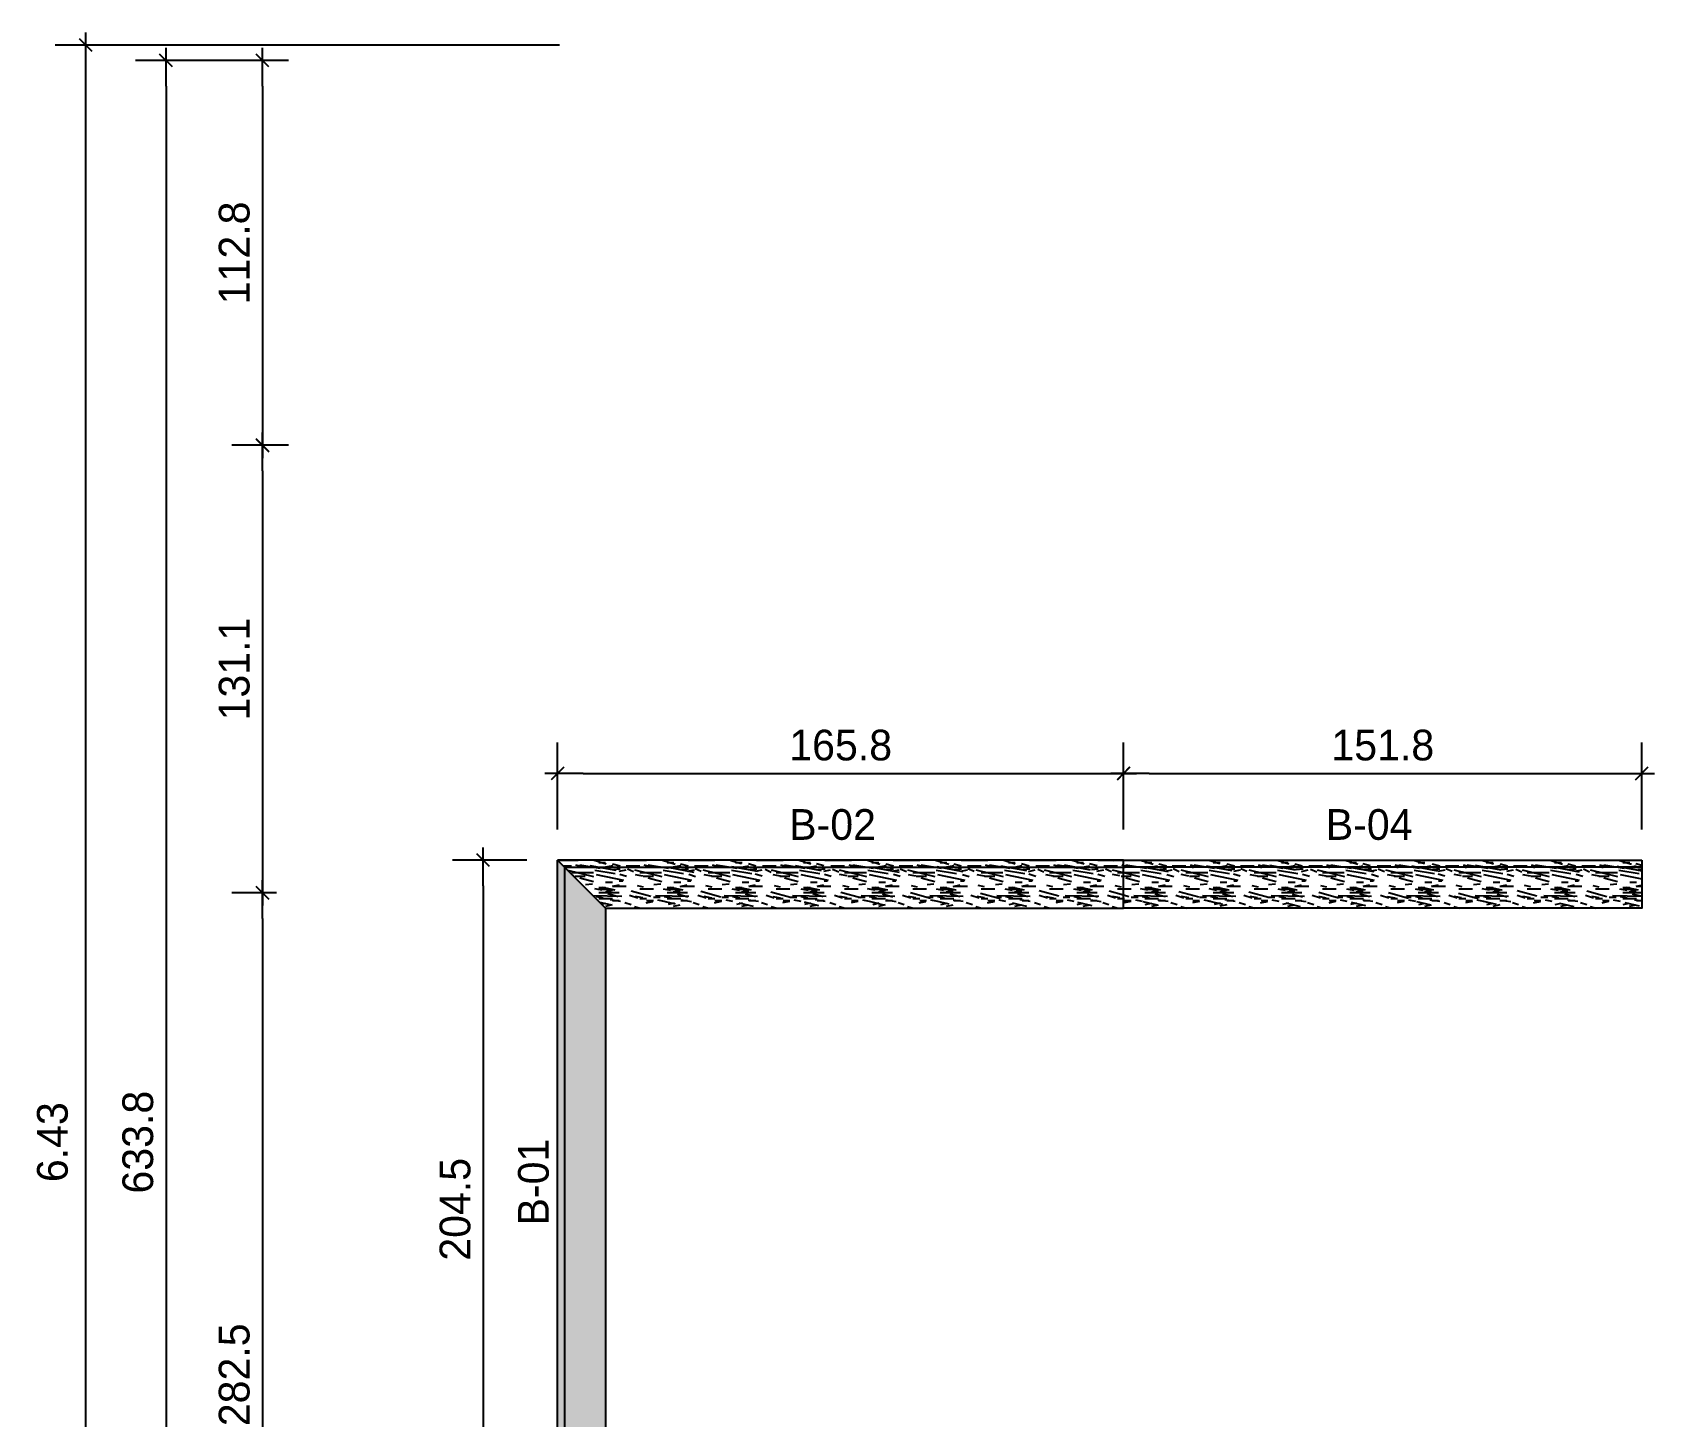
# Model space of a CAD drawing. Header units: millimetres. Extents: x 19442 to 19711, y 4351 to 4752.
# Drawn here: x 19442.444 to 19447.196, y 4518.203 to 4522.258 of the extents above; entities that cross this region are included whole.
import ezdxf

# ---------------------------------------------------------------- set-up
doc = ezdxf.new("R2010")
doc.units = ezdxf.units.MM
doc.set_wipeout_variables(frame=1)
for name, color, linetype in [('0 @ 0.5', 7, 'Continuous'), ('BOTAGUAS', 3, 'Continuous'), ('TEXTO @ 0.5', 2, 'Continuous')]:
    doc.layers.add(name, color=color, linetype=linetype)
doc.styles.add('century gothic', font='GOTHIC.TTF')
doc.dimstyles.new('ANOTATIVE 100 SMCONSTRUCCIONES', dxfattribs={"dimscale": 0, "dimtxt": 0.18, "dimasz": 0.15, "dimexe": 0.18, "dimexo": 0.09, "dimgap": 0.1, "dimtad": 1, "dimzin": 0, "dimdsep": 46, "dimtxsty": 'century gothic', "dimblk1": 'FLECHA1', "dimblk2": 'FLECHA1', "dimsah": 1, "dimcen": 0.18, "dimdle": 0.075, "dimclrd": 1, "dimclre": 1, "dimclrt": 2, "dimaunit": 1, "dimadec": 0, "dimazin": 0, "dimtfac": 0.75, "dimtix": 1, "dimtmove": 2, "dimatfit": 3, "dimfxl": 0.09, "dimtvp": 1.5, "dimtfill": 1, "dimtolj": 1, "dimtzin": 0, "dimarcsym": 0})
doc.dimstyles.new('ANOTATIVE CM SMCONSTRUCCIONES', dxfattribs={"dimscale": 0, "dimtxt": 0.18, "dimasz": 0.15, "dimexe": 0.18, "dimexo": 0.18, "dimgap": 0.07, "dimtad": 1, "dimdec": 1, "dimlfac": 100, "dimdsep": 46, "dimtxsty": 'century gothic', "dimblk1": 'FLECHA1', "dimblk2": 'FLECHA1', "dimsah": 1, "dimcen": 0.18, "dimdle": 0.075, "dimclrd": 1, "dimclre": 1, "dimclrt": 2, "dimaunit": 1, "dimadec": 0, "dimazin": 2, "dimtfac": 0.75, "dimtdec": 1, "dimtix": 1, "dimtmove": 2, "dimatfit": 3, "dimfxl": 0.09, "dimtvp": 1.5, "dimtfill": 1, "dimtolj": 1, "dimtzin": 0, "dimarcsym": 0})
pattern_1 = [(0, (31.14303, 0.156), (0, 0.2), [0.04, -0.16]), (8.9726, (31.145034, 0.048), (1.200000005876, 0.199999525118), [0.0384708, -3.8086058]), (5.7105, (31.143034, 0.06), (1.800000034755, 0.19999710144), [0.0401996, -1.9697752]), (344.5779, (31.1430343, 0.12), (2.1999999038893, -0.5999974677634), [0.0601664, -5.9564754]), (353.6599, (31.147034, 0.186), (0.200000063208, 4.086e-07), [0.0362216, -1.7748552]), (345.0686, (31.153034, 0.072), (0.799999998317, -0.199999673879), [0.0310484, -3.0737864]), (348.6901, (31.083034, 0.188), (0.2000000583, 7.413e-08), [0.0815844, -0.9382194]), (5.7105, (31.145034, 0.03), (1.800000034755, 0.19999710144), [0.0200998, -1.989875]), (0, (31.14303, 0.114), (0, 0.2), [0.02, -0.18]), (0, (31.10303, 0.138), (0, 0.2), [0.06, -0.14]), (11.3099, (31.143034, 0.168), (0.79999995433, 0.19999948721), [0.020396, -0.9994078]), (2.7263, (31.123034, 0.094), (4.0000000589947, 0.1999992035454), [0.0420476, -4.1627116]), (352.4054, (31.133034, 0.088), (1.599999971597, -0.19999873671), [0.0302654, -2.9962834]), (0, (31.12303, 0.012), (0, 0.2), [0.04, -0.16]), (358.8309, (31.1030343, 0.002), (0.2000000366479, 1.5360345e-07), [0.0980204, -9.70402]), (0, (31.10303, 0.152), (0, 0.2), [0.02, -0.18]), (0, (31.12303, 0.168), (0, 0.2), [0.02, -0.18]), (0, (31.03303, 0.186), (0, 0.2), [0.03, -0.17]), (350.5377, (31.087034, 0.196), (0.200000015444, 7.752e-08), [0.0608276, -1.1557248]), (0, (31.02303, 0.196), (0, 0.2), [0.04, -0.16]), (0, (31.00103, 0.016), (0, 0.2), [0.022, -0.178]), (0, (31.10303, 0.026), (0, 0.2), [0.02, -0.18]), (0, (31.00103, 0.032), (0, 0.2), [0.042, -0.158]), (5.4403, (31.103034, 0.044), (1.9999999402303, 0.199998956714), [0.04219, -4.1768144]), (0, (31.10503, 0.06), (0, 0.2), [0.038, -0.162]), (0, (31.00103, 0.064), (0, 0.2), [0.022, -0.178]), (358.8309, (31.0250343, 0.096), (0.2000000366479, 1.5360345e-07), [0.0980204, -9.70402]), (0, (31.04303, 0.114), (0, 0.2), [0.02, -0.18]), (0, (31.02303, 0.12), (0, 0.2), [0.02, -0.18]), (0, (31.10303, 0.12), (0, 0.2), [0.04, -0.16]), (0, (31.06303, 0.124), (0, 0.2), [0.02, -0.18]), (0, (31.02303, 0.148), (0, 0.2), [0.04, -0.16]), (19.6538, (31.077034, 0.064), (2.200000050424, 0.79999891494), [0.0297322, -2.9434812]), (11.3099, (31.043034, 0.12), (0.79999995433, 0.19999948721), [0.020396, -0.9994078]), (11.3099, (31.123034, 0.11), (0.79999995433, 0.19999948721), [0.020396, -0.9994078]), (5.7105, (31.063034, 0.186), (1.800000034755, 0.19999710144), [0.0200998, -1.989875]), (349.6952, (31.001034, 0.2), (1.199999995396, -0.19999893933), [0.0223606, -2.213707]), (348.6901, (31.023034, 0.016), (0.2000000583, 7.413e-08), [0.020396, -0.9994078]), (90, (31.04303, 0.012), (-0.2, 1e-17), [0, -0.2]), (346.6076, (31.001034, 0.124), (3.400000044994, -0.7999939065965), [0.043174, -4.2742308]), (11.3099, (31.123034, 0.152), (0.79999995433, 0.19999948721), [0.020396, -0.9994078]), (10.3048, (31.123034, 0.026), (0.999999957606, 0.199999208868), [0.0223606, -2.213707]), (348.6901, (31.063034, 0.114), (0.2000000583, 7.413e-08), [0.020396, -0.9994078]), (348.6901, (31.083034, 0.124), (0.2000000583, 7.413e-08), [0.020396, -0.9994078]), (341.5651, (31.001034, 0.104), (0.19999995825, 2.3367e-07), [0.0252982, -0.6071572]), (345.9638, (31.023034, 0.172), (0.19999992115, 2.4875e-07), [0.0824622, -0.7421588]), (343.3008, (31.063034, 0.186), (1.399999991533, -0.39999874641), [0.0626418, -2.025419]), (0, (31.06303, 0.196), (0, 0.2), [0.024, -0.176]), (345.9638, (31.043034, 0.032), (0.19999992115, 2.4875e-07), [0.0824622, -0.7421588]), (345.9638, (31.023034, 0.046), (0.19999992115, 2.4875e-07), [0.0824622, -0.7421588]), (345.9638, (31.023034, 0.064), (0.19999992115, 2.4875e-07), [0.0824622, -0.7421588]), (349.6952, (31.001034, 0.152), (1.199999995396, -0.19999893933), [0.0223606, -2.213707]), (345.9638, (31.063034, 0.148), (0.19999992115, 2.4875e-07), [0.041231, -0.78339]), (349.6952, (31.001034, 0.088), (1.199999995396, -0.19999893933), [0.0223606, -2.213707]), (357.6141, (31.105034, 0.074), (0.199999989185, 2.452822e-07), [0.0480416, -4.756123]), (349.6952, (31.083034, 0.11), (1.199999995396, -0.19999893933), [0.0223606, -2.213707]), (12.5288, (31.105034, 0.106), (0.800000095695, 0.199999860747), [0.018439, -1.8254698]), (349.5626, (31.0010343, 0.078), (2.199999936494, -0.3999970687047), [0.0772788, -7.650591]), (351.8699, (31.077034, 0.064), (0.199999892184, -4.835e-08), [0.0282842, -1.3859292]), (4.7636, (31.023034, 0.084), (2.199999989955, 0.199998289923), [0.0481664, -2.3601524]), (0, (31.07103, 0.088), (0, 0.2), [0.062, -0.138]), (344.7449, (31.001034, 0.178), (0.799999942428, -0.199999664289), [0.0228036, -2.2575472]), (350.5377, (31.043034, 0.012), (0.200000015444, 7.752e-08), [0.0608276, -1.1557248]), (340.0169, (31.001034, 0.054), (0.599999976081, -0.19999986488), [0.0234094, -2.3175304]), (0, (31.16303, 0.172), (0, 0.2), [0.01, -0.19]), (0, (31.16303, 0.084), (0, 0.2), [0.02, -0.18]), (11.3099, (31.163034, 0.012), (0.79999995433, 0.19999948721), [0.020396, -0.9994078]), (0, (31.16503, 0.032), (0, 0.2), [0.036, -0.164]), (343.3008, (31.163034, 0.138), (1.399999991533, -0.39999874641), [0.0208806, -2.0671802]), (348.0207, (31.1650343, 0.096), (3.7999999222511, -0.8002195416064), [0.0368014, -6.7101288]), (90, (31.16303, 0.012), (-0.2, 1e-17), [0, -0.2]), (0, (31.18303, 0.016), (0, 0.2), [0.018, -0.182]), (0, (31.18303, 0.054), (0, 0.2), [0.018, -0.182]), (0, (31.18303, 0.064), (0, 0.2), [0.018, -0.182]), (336.0376, (31.183034, 0.132), (1.400000005486, -0.599997330343), [0.0196978, -1.9500724]), (348.5163, (31.1830343, 0.156), (0.99999999677376, -0.2000310941214), [0.0183676, -13.043105]), (341.5651, (31.183034, 0.084), (0.19999995825, 2.3367e-07), [0.0189736, -0.6134816]), (347.4712, (31.183034, 0.182), (1.000000064082, -0.19999992061), [0.018439, -1.8254698])]

# ---------------------------------------------------------------- blocks, each defined once
blk = doc.blocks.new('FLECHA1')
at = {"color": 1}
blk.add_line((-1, 0), (0.496, 0), dxfattribs=at)
at = {"color": 4}
blk.add_line((-0.246, -0.248), (0.248, 0.25), dxfattribs=at)
blk = doc.blocks.new('*D22')
at = {"color": 1, "lineweight": -2, "transparency": 16777216}
for p, q in [((19443.1945, 4522.1759), (19443.0282, 4522.1759)), ((19443.1182, 4522.1009), (19443.1182, 4521.1234)), ((19443.1945, 4521.0484), (19443.0282, 4521.0484))]:
    blk.add_line(p, q, dxfattribs=at)
at = {"layer": 'Defpoints', "color": 0, "transparency": 16777216}
for p in [(19443.2845, 4522.1759), (19443.1182, 4521.0484), (19443.2845, 4521.0484)]:
    blk.add_point(p, dxfattribs=at)
at = {"color": 1, "lineweight": -2, "transparency": 16777216, "xscale": 0.075, "yscale": 0.075, "zscale": 0.075}
for p, rotation in [((19443.1182, 4522.1759), 90), ((19443.1182, 4521.0484), 270)]:
    blk.add_blockref('FLECHA1', p, dxfattribs=dict(at, rotation=rotation))
at = {"color": 2, "transparency": 16777216, "insert": (19443.0359, 4521.6122), "char_height": 0.09, "attachment_point": 5, "rotation": 90, "style": 'century gothic', "bg_fill": 3, "box_fill_scale": 1.1, "bg_fill_color": 256, "bg_fill_true_color": 13158600, "bg_fill_transparency": 0}
blk.add_mtext('\\A1;112.8', dxfattribs=at)
blk = doc.blocks.new('*D23')
at = {"color": 1, "lineweight": -2, "transparency": 16777216}
for p, q in [((19443.1945, 4521.0484), (19443.0282, 4521.0484)), ((19443.1182, 4520.9734), (19443.1182, 4519.8125)), ((19443.1595, 4519.7375), (19443.0282, 4519.7375))]:
    blk.add_line(p, q, dxfattribs=at)
at = {"layer": 'Defpoints', "color": 0, "transparency": 16777216}
for p in [(19443.2845, 4521.0484), (19443.1182, 4519.7375), (19443.2495, 4519.7375)]:
    blk.add_point(p, dxfattribs=at)
at = {"color": 1, "lineweight": -2, "transparency": 16777216, "xscale": 0.075, "yscale": 0.075, "zscale": 0.075}
for p, rotation in [((19443.1182, 4521.0484), 90), ((19443.1182, 4519.7375), 270)]:
    blk.add_blockref('FLECHA1', p, dxfattribs=dict(at, rotation=rotation))
at = {"color": 2, "transparency": 16777216, "insert": (19443.0359, 4520.393), "char_height": 0.09, "attachment_point": 5, "rotation": 90, "style": 'century gothic', "bg_fill": 3, "box_fill_scale": 1.1, "bg_fill_color": 256, "bg_fill_true_color": 13158600, "bg_fill_transparency": 0}
blk.add_mtext('\\A1;131.1', dxfattribs=at)
blk = doc.blocks.new('*D24')
at = {"color": 1, "lineweight": -2, "transparency": 16777216}
for p, q in [((19443.1595, 4519.7375), (19443.0282, 4519.7375)), ((19443.1182, 4519.6625), (19443.1182, 4516.9875)), ((19443.1624, 4516.9125), (19443.0282, 4516.9125))]:
    blk.add_line(p, q, dxfattribs=at)
at = {"layer": 'Defpoints', "color": 0, "transparency": 16777216}
for p in [(19443.2495, 4519.7375), (19443.1182, 4516.9125), (19443.2524, 4516.9125)]:
    blk.add_point(p, dxfattribs=at)
at = {"color": 1, "lineweight": -2, "transparency": 16777216, "xscale": 0.075, "yscale": 0.075, "zscale": 0.075}
for p, rotation in [((19443.1182, 4519.7375), 90), ((19443.1182, 4516.9125), 270)]:
    blk.add_blockref('FLECHA1', p, dxfattribs=dict(at, rotation=rotation))
at = {"color": 2, "transparency": 16777216, "insert": (19443.0359, 4518.325), "char_height": 0.09, "attachment_point": 5, "rotation": 90, "style": 'century gothic', "bg_fill": 3, "box_fill_scale": 1.1, "bg_fill_color": 256, "bg_fill_true_color": 13158600, "bg_fill_transparency": 0}
blk.add_mtext('\\A1;282.5', dxfattribs=at)
blk = doc.blocks.new('*D26')
at = {"color": 1, "lineweight": -2, "transparency": 16777216}
for p, q in [((19443.1945, 4522.1759), (19442.7458, 4522.1759)), ((19442.8358, 4522.1009), (19442.8358, 4515.9125)), ((19443.1945, 4515.8375), (19442.7458, 4515.8375))]:
    blk.add_line(p, q, dxfattribs=at)
at = {"layer": 'Defpoints', "color": 0, "transparency": 16777216}
for p in [(19443.2845, 4522.1759), (19442.8358, 4515.8375), (19443.2845, 4515.8375)]:
    blk.add_point(p, dxfattribs=at)
at = {"color": 1, "lineweight": -2, "transparency": 16777216, "xscale": 0.075, "yscale": 0.075, "zscale": 0.075}
for p, rotation in [((19442.8358, 4522.1759), 90), ((19442.8358, 4515.8375), 270)]:
    blk.add_blockref('FLECHA1', p, dxfattribs=dict(at, rotation=rotation))
at = {"color": 2, "transparency": 16777216, "insert": (19442.7535, 4519.0067), "char_height": 0.09, "attachment_point": 5, "rotation": 90, "style": 'century gothic', "bg_fill": 3, "box_fill_scale": 1.1, "bg_fill_color": 256, "bg_fill_true_color": 13158600, "bg_fill_transparency": 0}
blk.add_mtext('\\A1;633.8', dxfattribs=at)
blk = doc.blocks.new('*D38')
at = {"color": 1, "lineweight": -2, "transparency": 16777216}
for p, q in [((19443.988, 4522.2209), (19442.5107, 4522.2209)), ((19442.6007, 4515.8675), (19442.6007, 4522.1459)), ((19443.988, 4515.7925), (19442.5107, 4515.7925))]:
    blk.add_line(p, q, dxfattribs=at)
at = {"layer": 'Defpoints', "color": 0, "transparency": 16777216}
for p in [(19442.6007, 4522.2209), (19444.033, 4522.2209), (19444.033, 4515.7925)]:
    blk.add_point(p, dxfattribs=at)
at = {"color": 1, "lineweight": -2, "transparency": 16777216, "xscale": 0.075, "yscale": 0.075, "zscale": 0.075}
for p, rotation in [((19442.6007, 4522.2209), 90), ((19442.6007, 4515.7925), 270)]:
    blk.add_blockref('FLECHA1', p, dxfattribs=dict(at, rotation=rotation))
at = {"color": 2, "transparency": 16777216, "insert": (19442.5034, 4519.0067), "char_height": 0.09, "attachment_point": 5, "rotation": 90, "style": 'century gothic', "bg_fill": 3, "box_fill_scale": 1.1, "bg_fill_color": 256, "bg_fill_true_color": 13158600, "bg_fill_transparency": 0}
blk.add_mtext('\\A1;6.43', dxfattribs=at)
blk = doc.blocks.new('B01')
blk.add_wipeout([(19443.983, 4515.7425), (19444.123, 4515.8825), (19444.123, 4517.7875), (19443.983, 4517.7875)]).dxf.layer = 'BOTAGUAS'
at = {"layer": 'BOTAGUAS'}
h = blk.add_hatch(dxfattribs=at)
h.set_pattern_fill('MADERA_03', color=250, scale=0.2, angle=90, pattern_type=2)
h.set_pattern_definition([(90, (-0.156, 0.142), (-0.2, 1e-17), [0.04, -0.16]), (98.9726, (-0.048, 0.144), (-0.199999525118, 1.200000005876), [0.0384708, -3.8086058]), (95.7105, (-0.06, 0.142), (-0.19999710144, 1.800000034755), [0.0401996, -1.9697752]), (74.5779, (-0.12, 0.142), (0.5999974677634, 2.1999999038893), [0.0601664, -5.9564754]), (83.6599, (-0.186, 0.146), (-4.086e-07, 0.200000063208), [0.0362216, -1.7748552]), (75.0686, (-0.072, 0.152), (0.199999673879, 0.799999998317), [0.0310484, -3.0737864]), (78.6901, (-0.188, 0.082), (-7.413e-08, 0.2000000583), [0.0815844, -0.9382194]), (95.7105, (-0.03, 0.144), (-0.19999710144, 1.800000034755), [0.0200998, -1.989875]), (90, (-0.114, 0.142), (-0.2, 1e-17), [0.02, -0.18]), (90, (-0.138, 0.102), (-0.2, 1e-17), [0.06, -0.14]), (101.3099, (-0.168, 0.142), (-0.19999948721, 0.79999995433), [0.020396, -0.9994078]), (92.7263, (-0.094, 0.122), (-0.1999992035454, 4.0000000589947), [0.0420476, -4.1627116]), (82.4054, (-0.088, 0.132), (0.19999873671, 1.599999971597), [0.0302654, -2.9962834]), (90, (-0.012, 0.122), (-0.2, 1e-17), [0.04, -0.16]), (88.8309, (-0.002, 0.102), (-1.5360345e-07, 0.2000000366479), [0.0980204, -9.70402]), (90, (-0.152, 0.102), (-0.2, 1e-17), [0.02, -0.18]), (90, (-0.168, 0.122), (-0.2, 1e-17), [0.02, -0.18]), (90, (-0.186, 0.032), (-0.2, 1e-17), [0.03, -0.17]), (80.5377, (-0.196, 0.086), (-7.752e-08, 0.200000015444), [0.0608276, -1.1557248]), (90, (-0.196, 0.022), (-0.2, 1e-17), [0.04, -0.16]), (90, (-0.016, 1e-18), (-0.2, 1e-17), [0.022, -0.178]), (90, (-0.026, 0.102), (-0.2, 1e-17), [0.02, -0.18]), (90, (-0.032, 2e-18), (-0.2, 1e-17), [0.042, -0.158]), (95.4403, (-0.044, 0.102), (-0.199998956714, 1.9999999402303), [0.04219, -4.1768144]), (90, (-0.06, 0.104), (-0.2, 1e-17), [0.038, -0.162]), (90, (-0.064, 4e-18), (-0.2, 1e-17), [0.022, -0.178]), (88.8309, (-0.096, 0.024), (-1.5360345e-07, 0.2000000366479), [0.0980204, -9.70402]), (90, (-0.114, 0.042), (-0.2, 1e-17), [0.02, -0.18]), (90, (-0.12, 0.022), (-0.2, 1e-17), [0.02, -0.18]), (90, (-0.12, 0.102), (-0.2, 1e-17), [0.04, -0.16]), (90, (-0.124, 0.062), (-0.2, 1e-17), [0.02, -0.18]), (90, (-0.148, 0.022), (-0.2, 1e-17), [0.04, -0.16]), (109.6538, (-0.064, 0.076), (-0.79999891494, 2.200000050424), [0.0297322, -2.9434812]), (101.3099, (-0.12, 0.042), (-0.19999948721, 0.79999995433), [0.020396, -0.9994078]), (101.3099, (-0.11, 0.122), (-0.19999948721, 0.79999995433), [0.020396, -0.9994078]), (95.7105, (-0.186, 0.062), (-0.19999710144, 1.800000034755), [0.0200998, -1.989875]), (79.6952, (-0.2, 1e-17), (0.19999893933, 1.199999995396), [0.0223606, -2.213707]), (78.6901, (-0.016, 0.022), (-7.413e-08, 0.2000000583), [0.020396, -0.9994078]), (180, (-0.012, 0.042), (-2e-17, -0.2), [0, -0.2]), (76.6076, (-0.124, 8e-18), (0.7999939065965, 3.400000044994), [0.043174, -4.2742308]), (101.3099, (-0.152, 0.122), (-0.19999948721, 0.79999995433), [0.020396, -0.9994078]), (100.3048, (-0.026, 0.122), (-0.199999208868, 0.999999957606), [0.0223606, -2.213707]), (78.6901, (-0.114, 0.062), (-7.413e-08, 0.2000000583), [0.020396, -0.9994078]), (78.6901, (-0.124, 0.082), (-7.413e-08, 0.2000000583), [0.020396, -0.9994078]), (71.5651, (-0.104, 6e-18), (-2.3367e-07, 0.19999995825), [0.0252982, -0.6071572]), (75.9638, (-0.172, 0.022), (-2.4875e-07, 0.19999992115), [0.0824622, -0.7421588]), (73.3008, (-0.186, 0.062), (0.39999874641, 1.399999991533), [0.0626418, -2.025419]), (90, (-0.196, 0.062), (-0.2, 1e-17), [0.024, -0.176]), (75.9638, (-0.032, 0.042), (-2.4875e-07, 0.19999992115), [0.0824622, -0.7421588]), (75.9638, (-0.046, 0.022), (-2.4875e-07, 0.19999992115), [0.0824622, -0.7421588]), (75.9638, (-0.064, 0.022), (-2.4875e-07, 0.19999992115), [0.0824622, -0.7421588]), (79.6952, (-0.152, 9e-18), (0.19999893933, 1.199999995396), [0.0223606, -2.213707]), (75.9638, (-0.148, 0.062), (-2.4875e-07, 0.19999992115), [0.041231, -0.78339]), (79.6952, (-0.088, 5e-18), (0.19999893933, 1.199999995396), [0.0223606, -2.213707]), (87.6141, (-0.074, 0.104), (-2.452822e-07, 0.199999989185), [0.0480416, -4.756123]), (79.6952, (-0.11, 0.082), (0.19999893933, 1.199999995396), [0.0223606, -2.213707]), (102.5288, (-0.106, 0.104), (-0.199999860747, 0.800000095695), [0.018439, -1.8254698]), (79.5626, (-0.078, 5e-18), (0.3999970687047, 2.199999936494), [0.0772788, -7.650591]), (81.8699, (-0.064, 0.076), (4.835e-08, 0.199999892184), [0.0282842, -1.3859292]), (94.7636, (-0.084, 0.022), (-0.199998289923, 2.199999989955), [0.0481664, -2.3601524]), (90, (-0.088, 0.07), (-0.2, 1e-17), [0.062, -0.138]), (74.7449, (-0.178, 1e-17), (0.199999664289, 0.799999942428), [0.0228036, -2.2575472]), (80.5377, (-0.012, 0.042), (-7.752e-08, 0.200000015444), [0.0608276, -1.1557248]), (70.0169, (-0.054, 3e-18), (0.19999986488, 0.599999976081), [0.0234094, -2.3175304]), (90, (-0.172, 0.162), (-0.2, 1e-17), [0.01, -0.19]), (90, (-0.084, 0.162), (-0.2, 1e-17), [0.02, -0.18]), (101.3099, (-0.012, 0.162), (-0.19999948721, 0.79999995433), [0.020396, -0.9994078]), (90, (-0.032, 0.164), (-0.2, 1e-17), [0.036, -0.164]), (73.3008, (-0.138, 0.162), (0.39999874641, 1.399999991533), [0.0208806, -2.0671802]), (78.0207, (-0.096, 0.164), (0.8002195416064, 3.7999999222511), [0.0368014, -6.7101288]), (180, (-0.012, 0.162), (-2e-17, -0.2), [0, -0.2]), (90, (-0.016, 0.182), (-0.2, 1e-17), [0.018, -0.182]), (90, (-0.054, 0.182), (-0.2, 1e-17), [0.018, -0.182]), (90, (-0.064, 0.182), (-0.2, 1e-17), [0.018, -0.182]), (66.0376, (-0.132, 0.182), (0.599997330343, 1.400000005486), [0.0196978, -1.9500724]), (78.5163, (-0.156, 0.182), (0.2000310941214, 0.99999999677376), [0.0183676, -13.043105]), (71.5651, (-0.084, 0.182), (-2.3367e-07, 0.19999995825), [0.0189736, -0.6134816]), (77.4712, (-0.182, 0.182), (0.19999992061, 1.000000064082), [0.018439, -1.8254698])])
h.paths.add_polyline_path([(19443.983, 4515.7425), (19444.123, 4515.8825), (19444.123, 4517.7875), (19443.983, 4517.7875)])
blk.add_line((19444.003, 4515.7625), (19444.003, 4517.7875), dxfattribs=at)
blk.add_lwpolyline([(19443.983, 4515.7425), (19444.123, 4515.8825), (19444.123, 4517.7875), (19443.983, 4517.7875)], close=True, dxfattribs=at)
blk = doc.blocks.new('B04')
blk.add_wipeout([(19443.983, 4519.8325), (19444.123, 4519.6925), (19445.6411, 4519.6925), (19445.6411, 4519.8325)]).dxf.layer = 'BOTAGUAS'
at = {"layer": 'BOTAGUAS'}
h = blk.add_hatch(dxfattribs=at)
h.set_pattern_fill('MADERA_03', color=250, scale=0.2, pattern_type=2)
h.set_pattern_definition(pattern_1)
h.paths.add_polyline_path([(19443.983, 4519.8325), (19444.123, 4519.6925), (19445.6411, 4519.6925), (19445.6411, 4519.8325)])
blk.add_line((19444.003, 4519.8125), (19445.6411, 4519.8125), dxfattribs=at)
blk.add_lwpolyline([(19443.983, 4519.8325), (19444.123, 4519.6925), (19445.6411, 4519.6925), (19445.6411, 4519.8325)], close=True, dxfattribs=at)
blk = doc.blocks.new('B05')
blk.add_wipeout([(19447.1592, 4519.8325), (19447.1592, 4519.6925), (19445.6411, 4519.6925), (19445.6411, 4519.8325)]).dxf.layer = 'BOTAGUAS'
at = {"layer": 'BOTAGUAS'}
h = blk.add_hatch(dxfattribs=at)
h.set_pattern_fill('MADERA_03', color=250, scale=0.2, pattern_type=2)
h.set_pattern_definition(pattern_1)
h.paths.add_polyline_path([(19447.1592, 4519.8325), (19447.1592, 4519.6925), (19445.6411, 4519.6925), (19445.6411, 4519.8325)])
blk.add_line((19447.1592, 4519.8125), (19445.6411, 4519.8125), dxfattribs=at)
blk.add_lwpolyline([(19447.1592, 4519.8325), (19447.1592, 4519.6925), (19445.6411, 4519.6925), (19445.6411, 4519.8325)], close=True, dxfattribs=at)
blk = doc.blocks.new('*D73')
at = {"color": 1, "lineweight": -2, "transparency": 16777216}
for p, q in [((19443.983, 4519.9225), (19443.983, 4520.1773)), ((19445.6411, 4519.9225), (19445.6411, 4520.1773)), ((19444.058, 4520.0873), (19445.5661, 4520.0873))]:
    blk.add_line(p, q, dxfattribs=at)
at = {"layer": 'Defpoints', "color": 0, "transparency": 16777216}
for p in [(19445.6411, 4520.0873), (19443.983, 4519.8325), (19445.6411, 4519.8325)]:
    blk.add_point(p, dxfattribs=at)
at = {"color": 1, "lineweight": -2, "transparency": 16777216, "xscale": 0.075, "yscale": 0.075, "zscale": 0.075, "rotation": 180}
blk.add_blockref('FLECHA1', (19443.983, 4520.0873), dxfattribs=at)
at = {"color": 1, "lineweight": -2, "transparency": 16777216, "xscale": 0.075, "yscale": 0.075, "zscale": 0.075}
blk.add_blockref('FLECHA1', (19445.6411, 4520.0873), dxfattribs=at)
at = {"color": 2, "transparency": 16777216, "insert": (19444.8121, 4520.1696), "char_height": 0.09, "attachment_point": 5, "style": 'century gothic', "bg_fill": 3, "box_fill_scale": 1.1, "bg_fill_color": 256, "bg_fill_true_color": 13158600, "bg_fill_transparency": 0}
blk.add_mtext('\\A1;165.8', dxfattribs=at)
blk = doc.blocks.new('*D74')
at = {"color": 1, "lineweight": -2, "transparency": 16777216}
for p, q in [((19445.6411, 4519.9225), (19445.6411, 4520.1773)), ((19447.1592, 4519.9225), (19447.1592, 4520.1773)), ((19445.7161, 4520.0873), (19447.0842, 4520.0873))]:
    blk.add_line(p, q, dxfattribs=at)
at = {"layer": 'Defpoints', "color": 0, "transparency": 16777216}
for p in [(19447.1592, 4520.0873), (19445.6411, 4519.8325), (19447.1592, 4519.8325)]:
    blk.add_point(p, dxfattribs=at)
at = {"color": 1, "lineweight": -2, "transparency": 16777216, "xscale": 0.075, "yscale": 0.075, "zscale": 0.075, "rotation": 180}
blk.add_blockref('FLECHA1', (19445.6411, 4520.0873), dxfattribs=at)
at = {"color": 1, "lineweight": -2, "transparency": 16777216, "xscale": 0.075, "yscale": 0.075, "zscale": 0.075}
blk.add_blockref('FLECHA1', (19447.1592, 4520.0873), dxfattribs=at)
at = {"color": 2, "transparency": 16777216, "insert": (19446.4002, 4520.1696), "char_height": 0.09, "attachment_point": 5, "style": 'century gothic', "bg_fill": 3, "box_fill_scale": 1.1, "bg_fill_color": 256, "bg_fill_true_color": 13158600, "bg_fill_transparency": 0}
blk.add_mtext('\\A1;151.8', dxfattribs=at)
blk = doc.blocks.new('*D75')
at = {"color": 1, "lineweight": -2, "transparency": 16777216}
for p, q in [((19443.893, 4519.8325), (19443.675, 4519.8325)), ((19443.765, 4519.7575), (19443.765, 4517.8625)), ((19443.893, 4517.7875), (19443.675, 4517.7875))]:
    blk.add_line(p, q, dxfattribs=at)
at = {"layer": 'Defpoints', "color": 0, "transparency": 16777216}
for p in [(19443.983, 4519.8325), (19443.765, 4517.7875), (19443.983, 4517.7875)]:
    blk.add_point(p, dxfattribs=at)
at = {"color": 1, "lineweight": -2, "transparency": 16777216, "xscale": 0.075, "yscale": 0.075, "zscale": 0.075}
for p, rotation in [((19443.765, 4519.8325), 90), ((19443.765, 4517.7875), 270)]:
    blk.add_blockref('FLECHA1', p, dxfattribs=dict(at, rotation=rotation))
at = {"color": 2, "transparency": 16777216, "insert": (19443.6828, 4518.81), "char_height": 0.09, "attachment_point": 5, "rotation": 90, "style": 'century gothic', "bg_fill": 3, "box_fill_scale": 1.1, "bg_fill_color": 256, "bg_fill_true_color": 13158600, "bg_fill_transparency": 0}
blk.add_mtext('\\A1;204.5', dxfattribs=at)

msp = doc.modelspace()

# ---------------------------------------------------------------- texts
at = {"layer": 'TEXTO @ 0.5', "color": 2, "char_height": 0.09, "width": 0.238534, "attachment_point": 1, "style": 'century gothic'}
for s, insert in [('B-02', (19444.6613, 4519.9825)), ('B-04', (19446.2332, 4519.9825))]:
    msp.add_mtext(s, dxfattribs=dict(at, insert=insert))
at = {"layer": 'TEXTO @ 0.5', "color": 2, "insert": (19443.8669, 4518.7627), "char_height": 0.09, "width": 0.238534, "attachment_point": 1, "rotation": 90, "style": 'century gothic'}
msp.add_mtext('B-01', dxfattribs=at)

# ---------------------------------------------------------------- dimensions: what is measured, and where the dimension line sits
at = {"layer": '0 @ 0.5'}
dim = msp.add_linear_dim(base=(19443.118199114, 4521.048444306), p1=(19443.284505354, 4522.175944312), p2=(19443.284505354, 4521.048444306), angle=90, dimstyle='ANOTATIVE CM SMCONSTRUCCIONES', override={"dimscale": 0.5, "dimtix": 1, "dimtofl": 1, "dimtmove": 2, "dimatfit": 3}, dxfattribs=at)
dim.commit()
dim.dimension.update_dxf_attribs({"geometry": '*D22', "text_midpoint": (19443.035935347, 4521.612194309)})

# ---------------------------------------------------------------- next in the draw order: dimensions: what is measured, and where the dimension line sits
dim = msp.add_linear_dim(base=(19443.1182, 4519.7375), p1=(19443.2845, 4521.0484), p2=(19443.2495, 4519.7375), angle=90, dimstyle='ANOTATIVE CM SMCONSTRUCCIONES', override={"dimscale": 0.5, "dimtix": 1, "dimtofl": 1, "dimtmove": 2, "dimatfit": 3}, dxfattribs=at)
dim.commit()
dim.dimension.update_dxf_attribs({"geometry": '*D23', "text_midpoint": (19443.0359, 4520.393)})

# ---------------------------------------------------------------- next in the draw order: dimensions: what is measured, and where the dimension line sits
dim = msp.add_linear_dim(base=(19443.1182, 4516.9125), p1=(19443.2495, 4519.7375), p2=(19443.2524, 4516.9125), angle=90, dimstyle='ANOTATIVE CM SMCONSTRUCCIONES', override={"dimscale": 0.5, "dimtix": 1, "dimtofl": 1, "dimtmove": 2, "dimatfit": 3}, dxfattribs=at)
dim.commit()
dim.dimension.update_dxf_attribs({"geometry": '*D24', "text_midpoint": (19443.0359, 4518.325)})

# ---------------------------------------------------------------- next in the draw order: dimensions: what is measured, and where the dimension line sits
dim = msp.add_linear_dim(base=(19442.8358, 4515.8375), p1=(19443.2845, 4522.1759), p2=(19443.2845, 4515.8375), angle=90, dimstyle='ANOTATIVE CM SMCONSTRUCCIONES', override={"dimscale": 0.5, "dimtix": 1, "dimtofl": 1, "dimtmove": 2, "dimatfit": 3}, dxfattribs=at)
dim.commit()
dim.dimension.update_dxf_attribs({"geometry": '*D26', "text_midpoint": (19442.7535, 4519.0067)})

# ---------------------------------------------------------------- next in the draw order: dimensions: what is measured, and where the dimension line sits
dim = msp.add_linear_dim(base=(19442.6007, 4522.2209), p1=(19444.033, 4515.7925), p2=(19444.033, 4522.2209), angle=90, dimstyle='ANOTATIVE 100 SMCONSTRUCCIONES', override={"dimscale": 0.5, "dimtix": 1, "dimtofl": 1, "dimtmove": 2, "dimatfit": 3}, dxfattribs=at)
dim.commit()
dim.dimension.update_dxf_attribs({"geometry": '*D38', "text_midpoint": (19442.5034, 4519.0067)})

# ---------------------------------------------------------------- next in the draw order: block references
at = {"xscale": -1, "rotation": 180}
msp.add_blockref('B01', (0, 9035.5751), dxfattribs=at)

# ---------------------------------------------------------------- next in the draw order: block references
msp.add_blockref('B04', (0, 0))

# ---------------------------------------------------------------- next in the draw order: block references
msp.add_blockref('B05', (0, 0))

# ---------------------------------------------------------------- next in the draw order: dimensions: what is measured, and where the dimension line sits
at = {"layer": '0 @ 0.5'}
dim = msp.add_linear_dim(base=(19445.6411, 4520.0873), p1=(19443.983, 4519.8325), p2=(19445.6411, 4519.8325), dimstyle='ANOTATIVE CM SMCONSTRUCCIONES', override={"dimscale": 0.5, "dimtix": 1, "dimtofl": 1, "dimtmove": 2, "dimatfit": 3}, dxfattribs=at)
dim.commit()
dim.dimension.update_dxf_attribs({"geometry": '*D73', "text_midpoint": (19444.8121, 4520.1696)})

# ---------------------------------------------------------------- next in the draw order: dimensions: what is measured, and where the dimension line sits
dim = msp.add_linear_dim(base=(19447.1592, 4520.0873), p1=(19445.6411, 4519.8325), p2=(19447.1592, 4519.8325), dimstyle='ANOTATIVE CM SMCONSTRUCCIONES', override={"dimscale": 0.5, "dimtix": 1, "dimtofl": 1, "dimtmove": 2, "dimatfit": 3}, dxfattribs=at)
dim.commit()
dim.dimension.update_dxf_attribs({"geometry": '*D74', "text_midpoint": (19446.4002, 4520.1696)})
dim = msp.add_linear_dim(base=(19443.765, 4517.7875), p1=(19443.983, 4519.8325), p2=(19443.983, 4517.7875), angle=90, dimstyle='ANOTATIVE CM SMCONSTRUCCIONES', override={"dimscale": 0.5, "dimtix": 1, "dimtofl": 1, "dimtmove": 2, "dimatfit": 3}, dxfattribs=at)
dim.commit()
dim.dimension.update_dxf_attribs({"geometry": '*D75', "text_midpoint": (19443.6828, 4518.81)})

doc.saveas('drawing.dxf')
